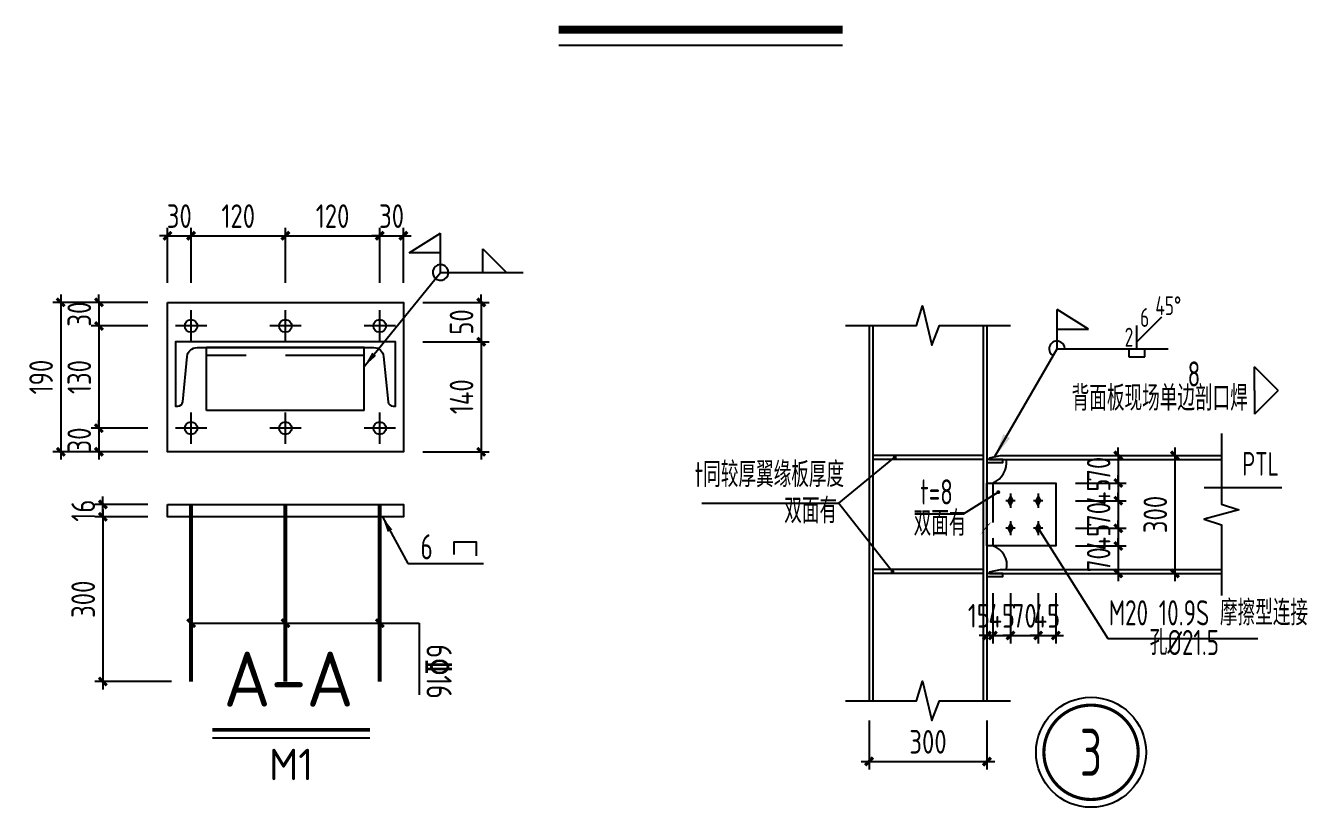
# Model space of a CAD drawing. Extents: x -89996 to 1006241, y -2176 to 440573.
# Drawn here: x 765620 to 773772, y 158376 to 163346 of the extents above; entities that cross this region are included whole.
import ezdxf
from ezdxf.enums import TextEntityAlignment as Align

# ---------------------------------------------------------------- set-up
doc = ezdxf.new("R2010")
doc.units = 0
doc.header["$LTSCALE"] = 1000
doc.header["$MEASUREMENT"] = 0
doc.linetypes.add('DASH', pattern=[0.35, 0.25, -0.1])
doc.linetypes.add('DASHED', pattern=[0.75, 0.5, -0.25])
for name, color, linetype in [('AXIS', 3, 'Continuous'), ('BOLT', 251, 'Continuous'), ('GL', 150, 'Continuous'), ('GZ', 50, 'Continuous'), ('NUM', 7, 'Continuous'), ('Prof', 2, 'Continuous'), ('PZ', 202, 'Continuous'), ('STPM_RBEAM_NUM', 7, 'Continuous'), ('TEXT', 7, 'Continuous'), ('THIN', 7, 'Continuous'), ('WELD', 7, 'Continuous'), ('WL', 10, 'Continuous'), ('YCX', 90, 'Continuous'), ('型钢', 6, 'Continuous')]:
    doc.layers.add(name, color=color, linetype=linetype)
doc.styles.get("Standard").update_dxf_attribs({"font": 'gbenor.shx', "bigfont": 'gbcbig.shx'})
doc.styles.add('TSSD_Dimension', font='Tssdeng.shx', dxfattribs={"width": 0.8, "bigfont": 'hztxt.shx'})
doc.styles.add('TSSD_Label', font='tssdeng.shx', dxfattribs={"width": 0.7, "bigfont": 'hztxt.shx'})
doc.styles.add('TSSD_Norm', font='tssdeng.shx', dxfattribs={"bigfont": 'hztxt.shx'})
doc.styles.add('TSSD_Num', font='Tssdeng.shx', dxfattribs={"width": 0.7, "bigfont": 'hztxt.shx'})
doc.dimstyles.new('TSSD_10_50', dxfattribs={"dimtxt": 150, "dimasz": 50, "dimexe": 50, "dimexo": 125, "dimgap": 50, "dimtad": 1, "dimdec": 0, "dimlfac": 0.2, "dimzin": 0, "dimdsep": 46, "dimtxsty": 'TSSD_Dimension', "dimblk": 'ARCHTICK', "dimcen": 0, "dimdle": 50, "dimclrt": 7, "dimadec": 0, "dimazin": 0, "dimtfac": 1, "dimtdec": 0, "dimtix": 1, "dimtmove": 2, "dimatfit": 3, "dimfxl": 0, "dimtolj": 1, "dimtzin": 0, "dimarcsym": 0})
doc.dimstyles.new('TSSD_20_50', dxfattribs={"dimtxt": 150, "dimasz": 50, "dimexe": 50, "dimexo": 125, "dimgap": 50, "dimtad": 1, "dimdec": 0, "dimlfac": 0.4, "dimzin": 0, "dimdsep": 46, "dimtxsty": 'TSSD_Dimension', "dimblk": 'ARCHTICK', "dimblk1": 'ARCHTICK', "dimblk2": 'ARCHTICK', "dimcen": 0, "dimdle": 50, "dimclrt": 7, "dimadec": 0, "dimazin": 0, "dimtfac": 1, "dimtdec": 0, "dimtix": 1, "dimtmove": 2, "dimatfit": 3, "dimfxl": 0, "dimtolj": 1, "dimtzin": 0, "dimarcsym": 0})
doc.dimstyles.new('TSSD_LEADER_STYLE_100.0', dxfattribs={"dimtxt": 300, "dimasz": 100, "dimexe": 100, "dimexo": 250, "dimgap": 0.09, "dimtad": 0, "dimtih": 1, "dimtoh": 1, "dimdec": 4, "dimzin": 0, "dimdsep": 46, "dimtxsty": 'Standard', "dimcen": 0.09, "dimdle": 100, "dimclrt": 7, "dimadec": 0, "dimazin": 0, "dimtfac": 1, "dimtdec": 4, "dimtofl": 0, "dimtmove": 0, "dimatfit": 3, "dimfxl": 0, "dimtolj": 1, "dimtzin": 0, "dimarcsym": 0})
doc.dimstyles.new('TSSD_LEADER_STYLE_300.0', dxfattribs={"dimtxt": 0.18, "dimasz": 300, "dimexe": 0.18, "dimexo": 0.0625, "dimgap": 0.09, "dimtad": 0, "dimtih": 1, "dimtoh": 1, "dimdec": 4, "dimzin": 0, "dimdsep": 46, "dimtxsty": 'Standard', "dimcen": 0.09, "dimadec": 0, "dimazin": 0, "dimtfac": 1, "dimtdec": 4, "dimtofl": 0, "dimtmove": 0, "dimatfit": 3, "dimfxl": 0, "dimtolj": 1, "dimtzin": 0, "dimarcsym": 0})

# ---------------------------------------------------------------- blocks, each defined once
blk = doc.blocks.new('_WELD001')
at = {"linetype": 'ByBlock'}
h = blk.add_hatch(color=0, dxfattribs=at)
h.paths.add_polyline_path([(0.8, 0.5), (0, 1), (0, 0.5)], flags=16)
edge = h.paths.add_edge_path()
edge.add_line((0.8, 0.5), (0, 1))
edge.add_line((0, 0.5), (0.8, 0.5))
edge.add_line((0, 0), (0, 1))
at = {"color": 0, "linetype": 'ByBlock'}
for p, q in [((0, 0), (0, 1)), ((0.8, 0.5), (0, 1)), ((0, 0.5), (0.8, 0.5))]:
    blk.add_line(p, q, dxfattribs=at)
blk = doc.blocks.new('_WELD004')
at = {"color": 0, "linetype": 'ByBlock'}
for p, q in [((0, 1), (1, 0)), ((0, 0), (0, 1))]:
    blk.add_line(p, q, dxfattribs=at)
blk = doc.blocks.new('_ArchTick')
at = {"color": 0, "linetype": 'ByBlock', "const_width": 0.4}
blk.add_lwpolyline([(-0.5, -0.5), (0.5, 0.5)], dxfattribs=at)
blk = doc.blocks.new('*D2553')
at = {"layer": 'AXIS', "color": 0, "lineweight": -2, "transparency": 16777216}
for p, q in [((766086.6, 160787.2), (766086.6, 160837.2)), ((766397.7, 160787.2), (766036.6, 160787.2)), ((766086.6, 160787.2), (766086.6, 160637.2)), ((766397.7, 160637.2), (766036.6, 160637.2)), ((766086.6, 160637.2), (766086.6, 160587.2))]:
    blk.add_line(p, q, dxfattribs=at)
at = {"layer": 'Defpoints', "color": 0, "transparency": 16777216}
for p in [(766522.7, 160787.2), (766086.6, 160637.2), (766522.7, 160637.2)]:
    blk.add_point(p, dxfattribs=at)
at = {"layer": 'AXIS', "color": 0, "lineweight": -2, "transparency": 16777216, "xscale": 50, "yscale": 50, "zscale": 50}
for p, rotation in [((766086.6, 160787.2), 270), ((766086.6, 160637.2), 90)]:
    blk.add_blockref('_ArchTick', p, dxfattribs=dict(at, rotation=rotation))
at = {"layer": 'AXIS', "color": 7, "transparency": 16777216, "insert": (765961.6, 160712.2), "char_height": 150, "attachment_point": 5, "rotation": 90, "style": 'TSSD_Dimension'}
blk.add_mtext('\\A1;30', dxfattribs=at)
blk = doc.blocks.new('*D2554')
at = {"layer": 'AXIS', "color": 0, "lineweight": -2, "transparency": 16777216}
for p, q in [((766397.7, 161587.2), (765793.9, 161587.2)), ((765843.9, 161637.2), (765843.9, 160587.2)), ((766397.7, 160637.2), (765793.9, 160637.2))]:
    blk.add_line(p, q, dxfattribs=at)
at = {"layer": 'Defpoints', "color": 0, "transparency": 16777216}
for p in [(766522.7, 161587.2), (765843.9, 160637.2), (766522.7, 160637.2)]:
    blk.add_point(p, dxfattribs=at)
at = {"layer": 'AXIS', "color": 0, "lineweight": -2, "transparency": 16777216, "xscale": 50, "yscale": 50, "zscale": 50}
for p, rotation in [((765843.9, 161587.2), 90), ((765843.9, 160637.2), 270)]:
    blk.add_blockref('_ArchTick', p, dxfattribs=dict(at, rotation=rotation))
at = {"layer": 'AXIS', "color": 7, "transparency": 16777216, "insert": (765718.9, 161112.2), "char_height": 150, "attachment_point": 5, "rotation": 90, "style": 'TSSD_Dimension'}
blk.add_mtext('\\A1;190', dxfattribs=at)
blk = doc.blocks.new('*D2555')
at = {"layer": 'AXIS', "color": 0, "lineweight": -2, "transparency": 16777216}
for p, q in [((766397.7, 161587.2), (766036.6, 161587.2)), ((766086.6, 161587.2), (766086.6, 161637.2)), ((766086.6, 161587.2), (766086.6, 161437.2)), ((766397.7, 161437.2), (766036.6, 161437.2)), ((766086.6, 161437.2), (766086.6, 161387.2))]:
    blk.add_line(p, q, dxfattribs=at)
at = {"layer": 'Defpoints', "color": 0, "transparency": 16777216}
for p in [(766522.7, 161587.2), (766086.6, 161437.2), (766522.7, 161437.2)]:
    blk.add_point(p, dxfattribs=at)
at = {"layer": 'AXIS', "color": 0, "lineweight": -2, "transparency": 16777216, "xscale": 50, "yscale": 50, "zscale": 50}
for p, rotation in [((766086.6, 161587.2), 270), ((766086.6, 161437.2), 90)]:
    blk.add_blockref('_ArchTick', p, dxfattribs=dict(at, rotation=rotation))
at = {"layer": 'AXIS', "color": 7, "transparency": 16777216, "insert": (765961.6, 161512.2), "char_height": 150, "attachment_point": 5, "rotation": 90, "style": 'TSSD_Dimension'}
blk.add_mtext('\\A1;30', dxfattribs=at)
blk = doc.blocks.new('*D2556')
at = {"layer": 'AXIS', "color": 0, "lineweight": -2, "transparency": 16777216}
for p, q in [((766397.7, 161437.2), (766036.6, 161437.2)), ((766086.6, 161487.2), (766086.6, 160737.2)), ((766397.7, 160787.2), (766036.6, 160787.2))]:
    blk.add_line(p, q, dxfattribs=at)
at = {"layer": 'Defpoints', "color": 0, "transparency": 16777216}
for p in [(766522.7, 161437.2), (766086.6, 160787.2), (766522.7, 160787.2)]:
    blk.add_point(p, dxfattribs=at)
at = {"layer": 'AXIS', "color": 0, "lineweight": -2, "transparency": 16777216, "xscale": 50, "yscale": 50, "zscale": 50}
for p, rotation in [((766086.6, 161437.2), 90), ((766086.6, 160787.2), 270)]:
    blk.add_blockref('_ArchTick', p, dxfattribs=dict(at, rotation=rotation))
at = {"layer": 'AXIS', "color": 7, "transparency": 16777216, "insert": (765961.6, 161112.2), "char_height": 150, "attachment_point": 5, "rotation": 90, "style": 'TSSD_Dimension'}
blk.add_mtext('\\A1;130', dxfattribs=at)
blk = doc.blocks.new('*D2557')
at = {"layer": 'AXIS', "color": 0, "lineweight": -2, "transparency": 16777216}
for p, q in [((768147.7, 161587.2), (768567.9, 161587.2)), ((768517.9, 161587.2), (768517.9, 161637.2)), ((768517.9, 161587.2), (768517.9, 161337.2)), ((768147.7, 161337.2), (768567.9, 161337.2)), ((768517.9, 161337.2), (768517.9, 161287.2))]:
    blk.add_line(p, q, dxfattribs=at)
at = {"layer": 'Defpoints', "color": 0, "transparency": 16777216}
for p in [(768022.7, 161587.2), (768022.7, 161337.2), (768517.9, 161337.2)]:
    blk.add_point(p, dxfattribs=at)
at = {"layer": 'AXIS', "color": 0, "lineweight": -2, "transparency": 16777216, "xscale": 50, "yscale": 50, "zscale": 50}
for p, rotation in [((768517.9, 161587.2), 270), ((768517.9, 161337.2), 90)]:
    blk.add_blockref('_ArchTick', p, dxfattribs=dict(at, rotation=rotation))
at = {"layer": 'AXIS', "color": 7, "transparency": 16777216, "insert": (768392.9, 161462.2), "char_height": 150, "attachment_point": 5, "rotation": 90, "style": 'TSSD_Dimension'}
blk.add_mtext('\\A1;50', dxfattribs=at)
blk = doc.blocks.new('*D2558')
at = {"layer": 'AXIS', "color": 0, "lineweight": -2, "transparency": 16777216}
for p, q in [((768147.7, 161337.2), (768567.9, 161337.2)), ((768517.9, 161387.2), (768517.9, 160587.2)), ((768147.7, 160637.2), (768567.9, 160637.2))]:
    blk.add_line(p, q, dxfattribs=at)
at = {"layer": 'Defpoints', "color": 0, "transparency": 16777216}
for p in [(768022.7, 161337.2), (768022.7, 160637.2), (768517.9, 160637.2)]:
    blk.add_point(p, dxfattribs=at)
at = {"layer": 'AXIS', "color": 0, "lineweight": -2, "transparency": 16777216, "xscale": 50, "yscale": 50, "zscale": 50}
for p, rotation in [((768517.9, 161337.2), 90), ((768517.9, 160637.2), 270)]:
    blk.add_blockref('_ArchTick', p, dxfattribs=dict(at, rotation=rotation))
at = {"layer": 'AXIS', "color": 7, "transparency": 16777216, "insert": (768392.9, 160987.2), "char_height": 150, "attachment_point": 5, "rotation": 90, "style": 'TSSD_Dimension'}
blk.add_mtext('\\A1;140', dxfattribs=at)
blk = doc.blocks.new('*D2559')
at = {"layer": 'AXIS', "color": 0, "lineweight": -2, "transparency": 16777216}
for p, q in [((766522.7, 161712.2), (766522.7, 162060.4)), ((766672.7, 161712.2), (766672.7, 162060.4)), ((766522.7, 162010.4), (766472.7, 162010.4)), ((766522.7, 162010.4), (766672.7, 162010.4)), ((766672.7, 162010.4), (766722.7, 162010.4))]:
    blk.add_line(p, q, dxfattribs=at)
at = {"layer": 'Defpoints', "color": 0, "transparency": 16777216}
for p in [(766672.7, 162010.4), (766522.7, 161587.2), (766672.7, 161587.2)]:
    blk.add_point(p, dxfattribs=at)
at = {"layer": 'AXIS', "color": 0, "lineweight": -2, "transparency": 16777216, "xscale": 50, "yscale": 50, "zscale": 50}
blk.add_blockref('_ArchTick', (766522.7, 162010.4), dxfattribs=at)
at = {"layer": 'AXIS', "color": 0, "lineweight": -2, "transparency": 16777216, "xscale": 50, "yscale": 50, "zscale": 50, "rotation": 180}
blk.add_blockref('_ArchTick', (766672.7, 162010.4), dxfattribs=at)
at = {"layer": 'AXIS', "color": 7, "transparency": 16777216, "insert": (766597.7, 162135.4), "char_height": 150, "attachment_point": 5, "style": 'TSSD_Dimension'}
blk.add_mtext('\\A1;30', dxfattribs=at)
blk = doc.blocks.new('*D2560')
at = {"layer": 'AXIS', "color": 0, "lineweight": -2, "transparency": 16777216}
for p, q in [((767872.7, 161712.2), (767872.7, 162060.4)), ((768022.7, 161712.2), (768022.7, 162060.4)), ((767872.7, 162010.4), (767822.7, 162010.4)), ((767872.7, 162010.4), (768022.7, 162010.4)), ((768022.7, 162010.4), (768072.7, 162010.4))]:
    blk.add_line(p, q, dxfattribs=at)
at = {"layer": 'Defpoints', "color": 0, "transparency": 16777216}
for p in [(768022.7, 162010.4), (767872.7, 161587.2), (768022.7, 161587.2)]:
    blk.add_point(p, dxfattribs=at)
at = {"layer": 'AXIS', "color": 0, "lineweight": -2, "transparency": 16777216, "xscale": 50, "yscale": 50, "zscale": 50}
blk.add_blockref('_ArchTick', (767872.7, 162010.4), dxfattribs=at)
at = {"layer": 'AXIS', "color": 0, "lineweight": -2, "transparency": 16777216, "xscale": 50, "yscale": 50, "zscale": 50, "rotation": 180}
blk.add_blockref('_ArchTick', (768022.7, 162010.4), dxfattribs=at)
at = {"layer": 'AXIS', "color": 7, "transparency": 16777216, "insert": (767947.7, 162135.4), "char_height": 150, "attachment_point": 5, "style": 'TSSD_Dimension'}
blk.add_mtext('\\A1;30', dxfattribs=at)
blk = doc.blocks.new('*D2561')
at = {"layer": 'AXIS', "color": 0, "lineweight": -2, "transparency": 16777216}
for p, q in [((766672.7, 161712.2), (766672.7, 162060.4)), ((767272.7, 161712.2), (767272.7, 162060.4)), ((766622.7, 162010.4), (767322.7, 162010.4))]:
    blk.add_line(p, q, dxfattribs=at)
at = {"layer": 'Defpoints', "color": 0, "transparency": 16777216}
for p in [(767272.7, 162010.4), (766672.7, 161587.2), (767272.7, 161587.2)]:
    blk.add_point(p, dxfattribs=at)
at = {"layer": 'AXIS', "color": 0, "lineweight": -2, "transparency": 16777216, "xscale": 50, "yscale": 50, "zscale": 50, "rotation": 180}
blk.add_blockref('_ArchTick', (766672.7, 162010.4), dxfattribs=at)
at = {"layer": 'AXIS', "color": 0, "lineweight": -2, "transparency": 16777216, "xscale": 50, "yscale": 50, "zscale": 50}
blk.add_blockref('_ArchTick', (767272.7, 162010.4), dxfattribs=at)
at = {"layer": 'AXIS', "color": 7, "transparency": 16777216, "insert": (766972.7, 162135.4), "char_height": 150, "attachment_point": 5, "style": 'TSSD_Dimension'}
blk.add_mtext('\\A1;120', dxfattribs=at)
blk = doc.blocks.new('*D2562')
at = {"layer": 'AXIS', "color": 0, "lineweight": -2, "transparency": 16777216}
for p, q in [((767272.7, 161712.2), (767272.7, 162060.4)), ((767872.7, 161712.2), (767872.7, 162060.4)), ((767222.7, 162010.4), (767922.7, 162010.4))]:
    blk.add_line(p, q, dxfattribs=at)
at = {"layer": 'Defpoints', "color": 0, "transparency": 16777216}
for p in [(767872.7, 162010.4), (767272.7, 161587.2), (767872.7, 161587.2)]:
    blk.add_point(p, dxfattribs=at)
at = {"layer": 'AXIS', "color": 0, "lineweight": -2, "transparency": 16777216, "xscale": 50, "yscale": 50, "zscale": 50, "rotation": 180}
blk.add_blockref('_ArchTick', (767272.7, 162010.4), dxfattribs=at)
at = {"layer": 'AXIS', "color": 0, "lineweight": -2, "transparency": 16777216, "xscale": 50, "yscale": 50, "zscale": 50}
blk.add_blockref('_ArchTick', (767872.7, 162010.4), dxfattribs=at)
at = {"layer": 'AXIS', "color": 7, "transparency": 16777216, "insert": (767572.7, 162135.4), "char_height": 150, "attachment_point": 5, "style": 'TSSD_Dimension'}
blk.add_mtext('\\A1;120', dxfattribs=at)
blk = doc.blocks.new('*D2563')
at = {"layer": 'AXIS', "color": 0, "lineweight": -2, "transparency": 16777216}
for p, q in [((766111.6, 160272.9), (766111.6, 159126.1)), ((766397.7, 160222.9), (766061.6, 160222.9)), ((766547.7, 159176.1), (766061.6, 159176.1))]:
    blk.add_line(p, q, dxfattribs=at)
at = {"layer": 'Defpoints', "color": 0, "transparency": 16777216}
for p in [(766522.7, 160222.9), (766111.6, 159176.1), (766672.7, 159176.1)]:
    blk.add_point(p, dxfattribs=at)
at = {"layer": 'AXIS', "color": 0, "lineweight": -2, "transparency": 16777216, "xscale": 50, "yscale": 50, "zscale": 50}
for p, rotation in [((766111.6, 160222.9), 90), ((766111.6, 159176.1), 270)]:
    blk.add_blockref('_ArchTick', p, dxfattribs=dict(at, rotation=rotation))
at = {"layer": 'AXIS', "color": 7, "transparency": 16777216, "insert": (765986.6, 159699.5), "char_height": 150, "attachment_point": 5, "rotation": 90, "style": 'TSSD_Dimension'}
blk.add_mtext('\\A1;300', dxfattribs=at)
blk = doc.blocks.new('*D2564')
at = {"layer": 'AXIS', "color": 0, "lineweight": -2, "transparency": 16777216}
for p, q in [((766111.6, 160302.9), (766111.6, 160352.9)), ((766397.7, 160302.9), (766061.6, 160302.9)), ((766111.6, 160222.9), (766111.6, 160302.9)), ((766397.7, 160222.9), (766061.6, 160222.9)), ((766111.6, 160222.9), (766111.6, 160172.9))]:
    blk.add_line(p, q, dxfattribs=at)
at = {"layer": 'Defpoints', "color": 0, "transparency": 16777216}
for p in [(766111.6, 160302.9), (766522.7, 160302.9), (766522.7, 160222.9)]:
    blk.add_point(p, dxfattribs=at)
at = {"layer": 'AXIS', "color": 0, "lineweight": -2, "transparency": 16777216, "xscale": 50, "yscale": 50, "zscale": 50}
for p, rotation in [((766111.6, 160302.9), 270), ((766111.6, 160222.9), 90)]:
    blk.add_blockref('_ArchTick', p, dxfattribs=dict(at, rotation=rotation))
at = {"layer": 'AXIS', "color": 7, "transparency": 16777216, "insert": (765986.6, 160262.9), "char_height": 150, "attachment_point": 5, "rotation": 90, "style": 'TSSD_Dimension'}
blk.add_mtext('\\A1;16', dxfattribs=at)
blk = doc.blocks.new('_WELD002')
at = {"color": 0, "linetype": 'ByBlock'}
for p, q in [((0.5, 1), (0, 1)), ((0.5, 0), (0.5, 1)), ((0, 0), (0.5, 0))]:
    blk.add_line(p, q, dxfattribs=at)
blk = doc.blocks.new('_WELD008')
at = {"color": 0, "linetype": 'ByBlock'}
for p, q in [((0, 0.3), (1.061, 1.361)), ((0, 0), (0, 1))]:
    blk.add_line(p, q, dxfattribs=at)
for tag, p in [('C', (1.286, 1.416)), ('B', (0.288, 0.856)), ('A', (-0.303, -0.009))]:
    blk.add_attdef(tag, text='', height=0.8, dxfattribs=at).set_placement(p, align=Align.CENTER)
blk = doc.blocks.new('*D2576')
at = {"layer": 'AXIS', "color": 0, "lineweight": -2, "transparency": 16777216}
for p, q in [((772272, 160613.5), (772980.1, 160613.5)), ((772930.1, 160663.5), (772930.1, 159813.5)), ((772272, 159863.5), (772980.1, 159863.5))]:
    blk.add_line(p, q, dxfattribs=at)
at = {"layer": 'Defpoints', "color": 0, "transparency": 16777216}
for p in [(772147, 160613.5), (772147, 159863.5), (772930.1, 159863.5)]:
    blk.add_point(p, dxfattribs=at)
at = {"layer": 'AXIS', "color": 0, "lineweight": -2, "transparency": 16777216, "xscale": 50, "yscale": 50, "zscale": 50}
for p, rotation in [((772930.1, 160613.5), 90), ((772930.1, 159863.5), 270)]:
    blk.add_blockref('_ArchTick', p, dxfattribs=dict(at, rotation=rotation))
at = {"layer": 'AXIS', "color": 7, "transparency": 16777216, "insert": (772805.1, 160238.5), "char_height": 150, "attachment_point": 5, "rotation": 90, "style": 'TSSD_Dimension'}
blk.add_mtext('\\A1;300', dxfattribs=at)
blk = doc.blocks.new('*D2577')
at = {"layer": 'AXIS', "color": 0, "lineweight": -2, "transparency": 16777216}
for p, q in [((772272, 160613.5), (772620, 160613.5)), ((772570, 160613.5), (772570, 160663.5)), ((772570, 160613.5), (772570, 160438.5)), ((772297, 160438.5), (772620, 160438.5)), ((772570, 160438.5), (772570, 160388.5))]:
    blk.add_line(p, q, dxfattribs=at)
at = {"layer": 'Defpoints', "color": 0, "transparency": 16777216}
for p in [(772147, 160613.5), (772172, 160438.5), (772570, 160438.5)]:
    blk.add_point(p, dxfattribs=at)
at = {"layer": 'AXIS', "color": 0, "lineweight": -2, "transparency": 16777216, "xscale": 50, "yscale": 50, "zscale": 50}
for p, rotation in [((772570, 160613.5), 270), ((772570, 160438.5), 90)]:
    blk.add_blockref('_ArchTick', p, dxfattribs=dict(at, rotation=rotation))
at = {"layer": 'AXIS', "color": 7, "transparency": 16777216, "insert": (772445, 160526), "char_height": 150, "attachment_point": 5, "rotation": 90, "style": 'TSSD_Dimension'}
blk.add_mtext('\\A1;70', dxfattribs=at)
blk = doc.blocks.new('*D2578')
at = {"layer": 'AXIS', "color": 0, "lineweight": -2, "transparency": 16777216}
for p, q in [((772297, 160038.5), (772620, 160038.5)), ((772570, 160038.5), (772570, 160088.5)), ((772570, 160038.5), (772570, 159863.5)), ((772272, 159863.5), (772620, 159863.5)), ((772570, 159863.5), (772570, 159813.5))]:
    blk.add_line(p, q, dxfattribs=at)
at = {"layer": 'Defpoints', "color": 0, "transparency": 16777216}
for p in [(772172, 160038.5), (772147, 159863.5), (772570, 159863.5)]:
    blk.add_point(p, dxfattribs=at)
at = {"layer": 'AXIS', "color": 0, "lineweight": -2, "transparency": 16777216, "xscale": 50, "yscale": 50, "zscale": 50}
for p, rotation in [((772570, 160038.5), 270), ((772570, 159863.5), 90)]:
    blk.add_blockref('_ArchTick', p, dxfattribs=dict(at, rotation=rotation))
at = {"layer": 'AXIS', "color": 7, "transparency": 16777216, "insert": (772445, 159951), "char_height": 150, "attachment_point": 5, "rotation": 90, "style": 'TSSD_Dimension'}
blk.add_mtext('\\A1;70', dxfattribs=at)
blk = doc.blocks.new('*D2579')
at = {"layer": 'AXIS', "color": 0, "lineweight": -2, "transparency": 16777216}
for p, q in [((772297, 160438.5), (772620, 160438.5)), ((772570, 160438.5), (772570, 160488.5)), ((772570, 160438.5), (772570, 160326)), ((772297, 160326), (772620, 160326)), ((772570, 160326), (772570, 160276))]:
    blk.add_line(p, q, dxfattribs=at)
at = {"layer": 'Defpoints', "color": 0, "transparency": 16777216}
for p in [(772172, 160438.5), (772172, 160326), (772570, 160326)]:
    blk.add_point(p, dxfattribs=at)
at = {"layer": 'AXIS', "color": 0, "lineweight": -2, "transparency": 16777216, "xscale": 50, "yscale": 50, "zscale": 50}
for p, rotation in [((772570, 160438.5), 270), ((772570, 160326), 90)]:
    blk.add_blockref('_ArchTick', p, dxfattribs=dict(at, rotation=rotation))
at = {"layer": 'AXIS', "color": 7, "transparency": 16777216, "insert": (772445, 160382.2), "char_height": 150, "attachment_point": 5, "rotation": 90, "style": 'TSSD_Dimension'}
blk.add_mtext('\\A1;45', dxfattribs=at)
blk = doc.blocks.new('*D2580')
at = {"layer": 'AXIS', "color": 0, "lineweight": -2, "transparency": 16777216}
for p, q in [((772570, 160151), (772570, 160201)), ((772297, 160151), (772620, 160151)), ((772570, 160151), (772570, 160038.5)), ((772297, 160038.5), (772620, 160038.5)), ((772570, 160038.5), (772570, 159988.5))]:
    blk.add_line(p, q, dxfattribs=at)
at = {"layer": 'Defpoints', "color": 0, "transparency": 16777216}
for p in [(772172, 160151), (772172, 160038.5), (772570, 160038.5)]:
    blk.add_point(p, dxfattribs=at)
at = {"layer": 'AXIS', "color": 0, "lineweight": -2, "transparency": 16777216, "xscale": 50, "yscale": 50, "zscale": 50}
for p, rotation in [((772570, 160151), 270), ((772570, 160038.5), 90)]:
    blk.add_blockref('_ArchTick', p, dxfattribs=dict(at, rotation=rotation))
at = {"layer": 'AXIS', "color": 7, "transparency": 16777216, "insert": (772445, 160094.7), "char_height": 150, "attachment_point": 5, "rotation": 90, "style": 'TSSD_Dimension'}
blk.add_mtext('\\A1;45', dxfattribs=at)
blk = doc.blocks.new('*D2581')
at = {"layer": 'AXIS', "color": 0, "lineweight": -2, "transparency": 16777216}
for p, q in [((772570, 160326), (772570, 160376)), ((772297, 160326), (772620, 160326)), ((772570, 160326), (772570, 160151)), ((772297, 160151), (772620, 160151)), ((772570, 160151), (772570, 160101))]:
    blk.add_line(p, q, dxfattribs=at)
at = {"layer": 'Defpoints', "color": 0, "transparency": 16777216}
for p in [(772172, 160326), (772172, 160151), (772570, 160151)]:
    blk.add_point(p, dxfattribs=at)
at = {"layer": 'AXIS', "color": 0, "lineweight": -2, "transparency": 16777216, "xscale": 50, "yscale": 50, "zscale": 50}
for p, rotation in [((772570, 160326), 270), ((772570, 160151), 90)]:
    blk.add_blockref('_ArchTick', p, dxfattribs=dict(at, rotation=rotation))
at = {"layer": 'AXIS', "color": 7, "transparency": 16777216, "insert": (772445, 160238.5), "char_height": 150, "attachment_point": 5, "rotation": 90, "style": 'TSSD_Dimension'}
blk.add_mtext('\\A1;70', dxfattribs=at)
blk = doc.blocks.new('*D2582')
at = {"layer": 'AXIS', "color": 0, "lineweight": -2, "transparency": 16777216}
for p, q in [((771734.5, 159738.5), (771734.5, 159419.1)), ((771772, 159738.5), (771772, 159419.1)), ((771734.5, 159469.1), (771684.5, 159469.1)), ((771734.5, 159469.1), (771772, 159469.1)), ((771772, 159469.1), (771822, 159469.1))]:
    blk.add_line(p, q, dxfattribs=at)
at = {"layer": 'Defpoints', "color": 0, "transparency": 16777216}
for p in [(771734.5, 159863.5), (771772, 159863.5), (771772, 159469.1)]:
    blk.add_point(p, dxfattribs=at)
at = {"layer": 'AXIS', "color": 0, "lineweight": -2, "transparency": 16777216, "xscale": 50, "yscale": 50, "zscale": 50}
blk.add_blockref('_ArchTick', (771734.5, 159469.1), dxfattribs=at)
at = {"layer": 'AXIS', "color": 0, "lineweight": -2, "transparency": 16777216, "xscale": 50, "yscale": 50, "zscale": 50, "rotation": 180}
blk.add_blockref('_ArchTick', (771772, 159469.1), dxfattribs=at)
at = {"layer": 'AXIS', "color": 7, "transparency": 16777216, "insert": (771683, 159594.1), "char_height": 150, "attachment_point": 5, "style": 'TSSD_Dimension'}
blk.add_mtext('\\A1;15', dxfattribs=at)
blk = doc.blocks.new('*D2583')
at = {"layer": 'AXIS', "color": 0, "lineweight": -2, "transparency": 16777216}
for p, q in [((771772, 159738.5), (771772, 159419.1)), ((771884.5, 159738.5), (771884.5, 159419.1)), ((771772, 159469.1), (771722, 159469.1)), ((771772, 159469.1), (771884.5, 159469.1)), ((771884.5, 159469.1), (771934.5, 159469.1))]:
    blk.add_line(p, q, dxfattribs=at)
at = {"layer": 'Defpoints', "color": 0, "transparency": 16777216}
for p in [(771772, 159863.5), (771884.5, 159863.5), (771884.5, 159469.1)]:
    blk.add_point(p, dxfattribs=at)
at = {"layer": 'AXIS', "color": 0, "lineweight": -2, "transparency": 16777216, "xscale": 50, "yscale": 50, "zscale": 50}
blk.add_blockref('_ArchTick', (771772, 159469.1), dxfattribs=at)
at = {"layer": 'AXIS', "color": 0, "lineweight": -2, "transparency": 16777216, "xscale": 50, "yscale": 50, "zscale": 50, "rotation": 180}
blk.add_blockref('_ArchTick', (771884.5, 159469.1), dxfattribs=at)
at = {"layer": 'AXIS', "color": 7, "transparency": 16777216, "insert": (771828.2, 159594.1), "char_height": 150, "attachment_point": 5, "style": 'TSSD_Dimension'}
blk.add_mtext('\\A1;45', dxfattribs=at)
blk = doc.blocks.new('*D2584')
at = {"layer": 'AXIS', "color": 0, "lineweight": -2, "transparency": 16777216}
for p, q in [((772059.5, 159738.5), (772059.5, 159419.1)), ((772172, 159738.5), (772172, 159419.1)), ((772059.5, 159469.1), (772009.5, 159469.1)), ((772059.5, 159469.1), (772172, 159469.1)), ((772172, 159469.1), (772222, 159469.1))]:
    blk.add_line(p, q, dxfattribs=at)
at = {"layer": 'Defpoints', "color": 0, "transparency": 16777216}
for p in [(772059.5, 159863.5), (772172, 159863.5), (772172, 159469.1)]:
    blk.add_point(p, dxfattribs=at)
at = {"layer": 'AXIS', "color": 0, "lineweight": -2, "transparency": 16777216, "xscale": 50, "yscale": 50, "zscale": 50}
blk.add_blockref('_ArchTick', (772059.5, 159469.1), dxfattribs=at)
at = {"layer": 'AXIS', "color": 0, "lineweight": -2, "transparency": 16777216, "xscale": 50, "yscale": 50, "zscale": 50, "rotation": 180}
blk.add_blockref('_ArchTick', (772172, 159469.1), dxfattribs=at)
at = {"layer": 'AXIS', "color": 7, "transparency": 16777216, "insert": (772115.7, 159594.1), "char_height": 150, "attachment_point": 5, "style": 'TSSD_Dimension'}
blk.add_mtext('\\A1;45', dxfattribs=at)
blk = doc.blocks.new('*D2585')
at = {"layer": 'AXIS', "color": 0, "lineweight": -2, "transparency": 16777216}
for p, q in [((771884.5, 159738.5), (771884.5, 159419.1)), ((772059.5, 159738.5), (772059.5, 159419.1)), ((771884.5, 159469.1), (771834.5, 159469.1)), ((771884.5, 159469.1), (772059.5, 159469.1)), ((772059.5, 159469.1), (772109.5, 159469.1))]:
    blk.add_line(p, q, dxfattribs=at)
at = {"layer": 'Defpoints', "color": 0, "transparency": 16777216}
for p in [(771884.5, 159863.5), (772059.5, 159863.5), (772059.5, 159469.1)]:
    blk.add_point(p, dxfattribs=at)
at = {"layer": 'AXIS', "color": 0, "lineweight": -2, "transparency": 16777216, "xscale": 50, "yscale": 50, "zscale": 50}
blk.add_blockref('_ArchTick', (771884.5, 159469.1), dxfattribs=at)
at = {"layer": 'AXIS', "color": 0, "lineweight": -2, "transparency": 16777216, "xscale": 50, "yscale": 50, "zscale": 50, "rotation": 180}
blk.add_blockref('_ArchTick', (772059.5, 159469.1), dxfattribs=at)
at = {"layer": 'AXIS', "color": 7, "transparency": 16777216, "insert": (771972, 159594.1), "char_height": 150, "attachment_point": 5, "style": 'TSSD_Dimension'}
blk.add_mtext('\\A1;70', dxfattribs=at)
blk = doc.blocks.new('*D2586')
at = {"layer": 'AXIS', "color": 0, "lineweight": -2, "transparency": 16777216}
for p, q in [((770984.5, 158928.4), (770984.5, 158618)), ((771734.5, 158928.4), (771734.5, 158618)), ((770934.5, 158668), (771784.5, 158668))]:
    blk.add_line(p, q, dxfattribs=at)
at = {"layer": 'Defpoints', "color": 0, "transparency": 16777216}
for p in [(770984.5, 159053.4), (771734.5, 159053.4), (771734.5, 158668)]:
    blk.add_point(p, dxfattribs=at)
at = {"layer": 'AXIS', "color": 0, "lineweight": -2, "transparency": 16777216, "xscale": 50, "yscale": 50, "zscale": 50, "rotation": 180}
blk.add_blockref('_ArchTick', (770984.5, 158668), dxfattribs=at)
at = {"layer": 'AXIS', "color": 0, "lineweight": -2, "transparency": 16777216, "xscale": 50, "yscale": 50, "zscale": 50}
blk.add_blockref('_ArchTick', (771734.5, 158668), dxfattribs=at)
at = {"layer": 'AXIS', "color": 7, "transparency": 16777216, "insert": (771359.5, 158793), "char_height": 150, "attachment_point": 5, "style": 'TSSD_Dimension'}
blk.add_mtext('\\A1;300', dxfattribs=at)
blk = doc.blocks.new('ts_idx2')
at = {"color": 0, "linetype": 'ByBlock', "lineweight": -2, "const_width": 0.0333}
blk.add_lwpolyline([(-0.5, 0, 1), (0.5, 0, 1)], format="xyb", close=True, dxfattribs=at)
at = {"color": 0, "linetype": 'ByBlock', "lineweight": -2}
blk.add_circle((0, 0), 0.583, dxfattribs=at)
at = {"color": 0, "linetype": 'ByBlock', "lineweight": -2, "style": 'TSSD_Num', "width": 0.7}
blk.add_attdef('A', text='', height=0.5, dxfattribs=at).set_placement((0, 0), align=Align.MIDDLE_CENTER)

msp = doc.modelspace()

# ---------------------------------------------------------------- hatches: boundary and pattern name
at = {"layer": 'BOLT'}
for points in [[(771884.49, 160355.99), (771899.49, 160325.99), (771884.49, 160295.99), (771869.49, 160325.99)], [(772059.49, 160355.99), (772074.49, 160325.99), (772059.49, 160295.99), (772044.49, 160325.99)], [(771884.49, 160180.99), (771899.49, 160150.99), (771884.49, 160120.99), (771869.49, 160150.99)], [(772059.49, 160180.99), (772074.49, 160150.99), (772059.49, 160120.99), (772044.49, 160150.99)]]:
    msp.add_hatch(color=256, dxfattribs=at).paths.add_polyline_path(points)

# ---------------------------------------------------------------- linework, layer by layer
at = {"color": 3}
for p, q in [((766672.69, 159547.52), (768123.82, 159547.52)), ((768123.82, 159547.52), (768123.82, 159091.1))]:
    msp.add_line(p, q, dxfattribs=at)
msp.add_lwpolyline([(768344.96, 159983.42), (768344.96, 160064.38), (768486.36, 160064.38), (768486.36, 159976.19)])
at = {"layer": 'BOLT'}
for p, q in [((766672.69, 161337.25), (766672.69, 161537.25)), ((767272.69, 161337.25), (767272.69, 161537.25)), ((767872.69, 161337.25), (767872.69, 161537.25)), ((766772.69, 161437.25), (766572.69, 161437.25)), ((767372.69, 161437.25), (767172.69, 161437.25)), ((767972.69, 161437.25), (767772.69, 161437.25)), ((766672.69, 160687.25), (766672.69, 160887.25)), ((767272.69, 160687.25), (767272.69, 160887.25)), ((767872.69, 160687.25), (767872.69, 160887.25)), ((766772.69, 160787.25), (766572.69, 160787.25)), ((767372.69, 160787.25), (767172.69, 160787.25)), ((767972.69, 160787.25), (767772.69, 160787.25)), ((771884.49, 160355.99), (771869.49, 160325.99)), ((771884.49, 160370.99), (771884.49, 160280.99)), ((771884.49, 160355.99), (771899.49, 160325.99)), ((772059.49, 160355.99), (772044.49, 160325.99)), ((772059.49, 160370.99), (772059.49, 160280.99)), ((772059.49, 160355.99), (772074.49, 160325.99)), ((771914.49, 160325.99), (771854.49, 160325.99)), ((771884.49, 160295.99), (771869.49, 160325.99)), ((771884.49, 160295.99), (771899.49, 160325.99)), ((772089.49, 160325.99), (772029.49, 160325.99)), ((772059.49, 160295.99), (772044.49, 160325.99)), ((772059.49, 160295.99), (772074.49, 160325.99)), ((771884.49, 160195.99), (771884.49, 160105.99)), ((772059.49, 160195.99), (772059.49, 160105.99)), ((771914.49, 160150.99), (771854.49, 160150.99)), ((771884.49, 160180.99), (771869.49, 160150.99)), ((771884.49, 160120.99), (771869.49, 160150.99)), ((771884.49, 160180.99), (771899.49, 160150.99)), ((771884.49, 160120.99), (771899.49, 160150.99)), ((772089.49, 160150.99), (772029.49, 160150.99)), ((772059.49, 160180.99), (772044.49, 160150.99)), ((772059.49, 160120.99), (772044.49, 160150.99)), ((772059.49, 160180.99), (772074.49, 160150.99)), ((772059.49, 160120.99), (772074.49, 160150.99))]:
    msp.add_line(p, q, dxfattribs=at)
for centre in [(766672.69, 161437.25), (767272.69, 161437.25), (767872.69, 161437.25), (766672.69, 160787.25), (767272.69, 160787.25), (767872.69, 160787.25)]:
    msp.add_circle(centre, 40, dxfattribs=at)
at = {"layer": 'GL'}
for p, q in [((771751.15, 160599.65), (771819.86, 160613.49)), ((771751.15, 160599.65), (771751.15, 160588.49)), ((771819.86, 160613.49), (773225.84, 160613.49)), ((771751.15, 160588.49), (773225.84, 160588.49)), ((771751.15, 159874.65), (771819.86, 159888.49)), ((771751.15, 159874.65), (771751.15, 159863.49)), ((771751.15, 159863.49), (773225.84, 159863.49)), ((771819.86, 159888.49), (773225.84, 159888.49))]:
    msp.add_line(p, q, dxfattribs=at)
at = {"layer": 'GL', "linetype": 'DASH'}
msp.add_line((771771.99, 160438.49), (771771.99, 160038.49), dxfattribs=at)
at = {"layer": 'GL'}
msp.add_lwpolyline([(767272.69, 161337.25), (766572.69, 161337.25), (766572.69, 160927.25), (766588.28, 160927.25, 0.3853136), (766619.38, 160955.39), (766648.18, 161243.47, -0.3853136), (766710.37, 161299.75), (767835, 161299.75, -0.3853136), (767897.19, 161243.47), (767926, 160955.39, 0.3853136), (767957.09, 160927.25), (767972.69, 160927.25), (767972.69, 161337.25)], format="xyb", close=True, dxfattribs=at)
msp.add_lwpolyline([(773225.84, 160753.49), (773225.84, 160303.49), (773335.84, 160268.49), (773115.84, 160208.49), (773225.84, 160173.49), (773225.84, 159723.49)], dxfattribs=at)
for points in [[(771734.49, 160588.49), (771734.49, 160568.49), (771834.49, 160568.49), (771834.49, 160588.49)], [(771734.49, 159863.49), (771734.49, 159843.49), (771834.49, 159843.49), (771834.49, 159863.49)]]:
    msp.add_lwpolyline(points, close=True, dxfattribs=at)
for centre, radius, start, end in [((771713.13, 160572.43), 146.29, 293.722129, 6.305252), ((771732.8, 159915.91), 128.69, 347.698271, 72.274347)]:
    msp.add_arc(centre, radius, start, end, dxfattribs=at)
at = {"layer": 'GZ'}
for p, q in [((770984.49, 161440.66), (770984.49, 159053.44)), ((771009.49, 161440.66), (771009.49, 159053.44)), ((771709.49, 161440.66), (771709.49, 159053.44)), ((771734.49, 161440.66), (771734.49, 159053.44)), ((771709.49, 160613.49), (771009.49, 160613.49)), ((771709.49, 160588.49), (771009.49, 160588.49)), ((771709.49, 159888.49), (771009.49, 159888.49)), ((771709.49, 159863.49), (771009.49, 159863.49))]:
    msp.add_line(p, q, dxfattribs=at)
for points in [[(770834.49, 161440.66), (770984.49, 161440.66), (771285.49, 161440.66), (771325.49, 161565.66), (771384.64, 161315.98), (771433.49, 161440.66), (771734.49, 161440.66), (771884.49, 161440.66)], [(770834.49, 159053.44), (770984.49, 159053.44), (771285.49, 159053.44), (771325.49, 159178.44), (771384.64, 158928.75), (771433.49, 159053.44), (771734.49, 159053.44), (771884.49, 159053.44)]]:
    msp.add_lwpolyline(points, dxfattribs=at)
at = {"layer": 'NUM'}
for points, const_width in [([(769010.76, 163321.48), (770815.97, 163321.48)], 50), ([(766808.64, 158869.15), (767810.18, 158869.15)], 25)]:
    msp.add_lwpolyline(points, dxfattribs=dict(at, const_width=const_width))
at = {"layer": 'Prof', "color": 21}
msp.add_lwpolyline([(766522.69, 160302.86), (768022.69, 160302.86), (768022.69, 160222.86), (766522.69, 160222.86)], close=True, dxfattribs=at)
at = {"layer": 'PZ', "color": 21}
msp.add_lwpolyline([(766522.69, 161587.25), (768022.69, 161587.25), (768022.69, 160637.25), (766522.69, 160637.25)], close=True, dxfattribs=at)
at = {"layer": 'PZ'}
msp.add_lwpolyline([(771734.49, 160438.49), (772171.99, 160438.49), (772171.99, 160038.49), (771734.49, 160038.49)], close=True, dxfattribs=at)
at = {"layer": 'TEXT'}
for p, q in [((773586.4, 161026.92), (773436.4, 161176.92)), ((773436.4, 161026.92), (773436.4, 161176.92)), ((773586.4, 161026.92), (773436.4, 160876.92)), ((773436.4, 161026.92), (773436.4, 160876.92))]:
    msp.add_line(p, q, dxfattribs=at)
at = {"layer": 'THIN'}
for points in [[(769010.76, 163221.48), (770815.97, 163221.48)], [(766808.64, 158819.15), (767810.18, 158819.15)]]:
    msp.add_lwpolyline(points, dxfattribs=at)
msp.add_lwpolyline([(771733.32, 160168.64, 0, 50, 0), (771842.37, 160282.69, 0, 0, 0), (772485.67, 161026.92, 0, 0, 0), (773636.4, 161026.92, 0, 0, 0)], format="xyseb", dxfattribs=at)
at = {"layer": 'WELD'}
for p, q in [((768259.16, 161777.26), (768784.39, 161777.26)), ((772180.41, 161290.83), (772887.68, 161290.83)), ((768051.19, 159927.74), (768533.47, 159927.74))]:
    msp.add_line(p, q, dxfattribs=at)
for centre, start, end in [((768259.16, 161777.26), 0, 225), ((768259.16, 161777.26), 225, 90), ((772180.41, 161290.83), 0, 243.380567)]:
    msp.add_arc(centre, 50, start, end, dxfattribs=at)
at = {"layer": 'WL', "const_width": 25}
for points in [[(766672.69, 160302.86), (766672.69, 159176.09)], [(767272.69, 160302.86), (767272.69, 159176.09)], [(767872.69, 160302.86), (767872.69, 159176.09)]]:
    msp.add_lwpolyline(points, dxfattribs=at)
at = {"layer": 'YCX'}
for p, q in [((770791.72, 160311.24), (771148.53, 160602.36)), ((771584.71, 160242.81), (771806.53, 160380.51)), ((773115.05, 160409.11), (773610.22, 160409.11)), ((769921.5, 160311.24), (770791.72, 160311.24)), ((770791.72, 160311.24), (771133.91, 159875.22)), ((771276.62, 160242.81), (771584.71, 160242.81)), ((772059.49, 160150.99), (772502.71, 159449.62)), ((772502.71, 159449.62), (773458.02, 159449.62))]:
    msp.add_line(p, q, dxfattribs=at)
at = {"layer": 'YCX', "const_width": 12.5}
for points in [[(771142.28, 160602.36, 1), (771154.78, 160602.36, 1)], [(771800.28, 160380.51, 1), (771812.78, 160380.51, 1)], [(771127.66, 159875.22, 1), (771140.16, 159875.22, 1)]]:
    msp.add_lwpolyline(points, format="xyb", close=True, dxfattribs=at)
at = {"layer": '型钢'}
for p, q in [((767774.04, 161299.75), (766771.34, 161299.75)), ((766771.34, 160899.1), (766771.34, 161299.75)), ((767774.04, 160899.1), (767774.04, 161299.75)), ((767774.04, 160899.1), (766771.34, 160899.1))]:
    msp.add_line(p, q, dxfattribs=at)
at = {"layer": '型钢', "linetype": 'DASHED'}
msp.add_line((767774.04, 161249.75), (766771.34, 161249.75), dxfattribs=at)

# ---------------------------------------------------------------- block references
at = {"color": 3, "xscale": 50, "yscale": 50, "zscale": 50, "rotation": 89.99999999999999}
for p in [(766672.69, 159547.52), (767272.69, 159547.52), (767872.69, 159547.52)]:
    msp.add_blockref('_ArchTick', p, dxfattribs=at)
at = {"layer": 'THIN'}
ref = msp.add_blockref('ts_idx2', (772396.45, 158726.48), dxfattribs=dict(at, xscale=600, yscale=600, zscale=600))
ref.add_attrib('1', '3', dxfattribs={"height": 300, "style": 'TSSD_Num', "width": 0.7}).set_placement((772396.45, 158726.48), align=Align.MIDDLE_CENTER)
at = {"layer": 'WELD'}
for name, p, xscale, yscale, zscale in [('_WELD001', (768259.16, 161777.26), -250, 250, 250), ('_WELD004', (768529.28, 161777.26), 150, 150, 150), ('_WELD001', (772180.41, 161290.83), 249.9999999999998, 249.9999999999998, 249.9999999999998)]:
    msp.add_blockref(name, p, dxfattribs=dict(at, xscale=xscale, yscale=yscale, zscale=zscale))
ref = msp.add_blockref('_WELD008', (772687.68, 161290.83), dxfattribs=dict(at, xscale=149.9999999999999, yscale=149.9999999999999, zscale=149.9999999999999))
ref.add_attrib('6', '6', dxfattribs={"height": 120, "style": 'TSSD_Label', "width": 0.7}).set_placement((772737.68, 161490.83), align=Align.MIDDLE_CENTER)
ref.add_attrib('2', '2', dxfattribs={"height": 120, "style": 'TSSD_Label', "width": 0.7}).set_placement((772637.68, 161365.83), align=Align.MIDDLE_CENTER)
ref.add_attrib('45%%d', '45%%d', dxfattribs={"height": 120, "style": 'TSSD_Label', "width": 0.7}).set_placement((772887.68, 161565.83), align=Align.MIDDLE_CENTER)
at = {"layer": 'WELD', "xscale": 99.99999999999991, "yscale": 99.99999999999991, "zscale": 99.99999999999991, "rotation": 270}
msp.add_blockref('_WELD002', (772637.68, 161290.83), dxfattribs=at)

# ---------------------------------------------------------------- texts
at = {"layer": 'STPM_RBEAM_NUM', "style": 'TSSD_Label', "width": 0.7}
for s, p in [('8', (773010.73, 161051.92)), ('6', (768132.41, 159952.74))]:
    msp.add_text(s, height=160, dxfattribs=at).set_placement(p)
for s, height, p in [('背面板现场单边剖口焊', 160, (772833.4, 160850.41)), ('PTL', 150, (773474.75, 160440.42)), ('t同较厚翼缘板厚度', 160, (770350.7, 160364.62)), ('t=8', 160, (771413.89, 160254.21)), ('双面有', 160, (770613.3, 160134.88)), ('双面有', 160, (771436.33, 160054.8)), ('M20 10.9S 摩擦型连接', 160, (773142.64, 159485.45)), ('孔%%c21.5', 160, (772990.26, 159296.7))]:
    msp.add_text(s, height=height, dxfattribs=at).set_placement(p, align=Align.BOTTOM_CENTER)
at = {"layer": 'TEXT', "style": 'TSSD_Norm', "width": 0.8}
msp.add_text('6%%13216', height=160, rotation=270, dxfattribs=at).set_placement((768170.17, 159413.68))
at = {"layer": 'TEXT', "style": 'TSSD_Norm'}
msp.add_text('A-A', height=350, dxfattribs=at).set_placement((766878.64, 158912.23), align=Align.BOTTOM_LEFT)
msp.add_text('M1', height=200, dxfattribs=at).set_placement((767309.41, 158749.15), align=Align.TOP_CENTER)

# ---------------------------------------------------------------- dimensions: what is measured, and where the dimension line sits
at = {"layer": 'AXIS'}
for base, p1, p2, dimstyle, picture, middle in [((766672.69, 162010.41), (766522.69, 161587.25), (766672.69, 161587.25), 'TSSD_10_50', '*D2559', (766597.69, 162135.41)), ((767272.69, 162010.41), (766672.69, 161587.25), (767272.69, 161587.25), 'TSSD_10_50', '*D2561', (766972.69, 162135.41)), ((767872.69, 162010.41), (767272.69, 161587.25), (767872.69, 161587.25), 'TSSD_10_50', '*D2562', (767572.69, 162135.41)), ((768022.69, 162010.41), (767872.69, 161587.25), (768022.69, 161587.25), 'TSSD_10_50', '*D2560', (767947.69, 162135.41)), ((771884.49, 159469.09), (771771.99, 159863.49), (771884.49, 159863.49), 'TSSD_20_50', '*D2583', (771828.24, 159594.09)), ((772059.49, 159469.09), (771884.49, 159863.49), (772059.49, 159863.49), 'TSSD_20_50', '*D2585', (771971.99, 159594.09)), ((772171.99, 159469.09), (772059.49, 159863.49), (772171.99, 159863.49), 'TSSD_20_50', '*D2584', (772115.74, 159594.09)), ((771734.49, 158667.95), (770984.49, 159053.44), (771734.49, 159053.44), 'TSSD_20_50', '*D2586', (771359.49, 158792.95))]:
    dim = msp.add_linear_dim(base=base, p1=p1, p2=p2, dimstyle=dimstyle, dxfattribs=at)
    dim.commit()
    dim.dimension.update_dxf_attribs({"geometry": picture, "text_midpoint": middle})
for p1, p2, distance, text, picture, middle in [((766522.69, 161587.25), (766522.69, 160637.25), -678.79, '190', '*D2554', (765718.89, 161112.25)), ((766522.69, 161587.25), (766522.69, 161437.25), -436.08, '30', '*D2555', (765961.61, 161512.25)), ((766522.69, 161437.25), (766522.69, 160787.25), -436.08, '130', '*D2556', (765961.61, 161112.25)), ((766522.69, 160787.25), (766522.69, 160637.25), -436.08, '30', '*D2553', (765961.61, 160712.25))]:
    dim = msp.add_aligned_dim(p1=p1, p2=p2, distance=distance, text=text, dimstyle='TSSD_10_50', dxfattribs=at)
    dim.commit()
    dim.dimension.update_dxf_attribs({"geometry": picture, "text_midpoint": middle})
for base, p1, p2, text, picture, middle in [((768517.86, 161337.25), (768022.69, 161587.25), (768022.69, 161337.25), '50', '*D2557', (768392.86, 161462.25)), ((768517.86, 160637.25), (768022.69, 161337.25), (768022.69, 160637.25), '140', '*D2558', (768392.86, 160987.25)), ((766111.61, 159176.09), (766522.69, 160222.86), (766672.69, 159176.09), '300', '*D2563', (765986.61, 159699.48))]:
    dim = msp.add_linear_dim(base=base, p1=p1, p2=p2, angle=270, text=text, dimstyle='TSSD_10_50', dxfattribs=at)
    dim.commit()
    dim.dimension.update_dxf_attribs({"geometry": picture, "text_midpoint": middle})
for base, p1, p2, angle, dimstyle, picture, middle in [((772930.14, 159863.49), (772146.99, 160613.49), (772146.99, 159863.49), 90, 'TSSD_20_50', '*D2576', (772805.14, 160238.49)), ((772570, 160438.49), (772146.99, 160613.49), (772171.99, 160438.49), 90, 'TSSD_20_50', '*D2577', (772445, 160525.99)), ((772570, 160325.99), (772171.99, 160438.49), (772171.99, 160325.99), 90, 'TSSD_20_50', '*D2579', (772445, 160382.24)), ((766111.61, 160302.86), (766522.69, 160222.86), (766522.69, 160302.86), 270, 'TSSD_10_50', '*D2564', (765986.61, 160262.86)), ((772570, 160150.99), (772171.99, 160325.99), (772171.99, 160150.99), 90, 'TSSD_20_50', '*D2581', (772445, 160238.49)), ((772570, 160038.49), (772171.99, 160150.99), (772171.99, 160038.49), 90, 'TSSD_20_50', '*D2580', (772445, 160094.74)), ((772570, 159863.49), (772171.99, 160038.49), (772146.99, 159863.49), 90, 'TSSD_20_50', '*D2578', (772445, 159950.99))]:
    dim = msp.add_linear_dim(base=base, p1=p1, p2=p2, angle=angle, dimstyle=dimstyle, dxfattribs=at)
    dim.commit()
    dim.dimension.update_dxf_attribs({"geometry": picture, "text_midpoint": middle})
dim = msp.add_linear_dim(base=(771771.99, 159469.09), p1=(771734.49, 159863.49), p2=(771771.99, 159863.49), dimstyle='TSSD_20_50', dxfattribs=at)
dim.commit()
dim.dimension.update_dxf_attribs({"geometry": '*D2582', "text_midpoint": (771682.96, 159594.09), "dimtype": 128})

# ---------------------------------------------------------------- leaders
at = {"layer": 'WELD'}
for points in [[(767774.04, 161179.91), (768259.16, 161777.26)], [(767889.41, 160222.86), (768051.19, 159927.74)]]:
    msp.add_leader(points, dimstyle='TSSD_LEADER_STYLE_100.0', dxfattribs=at)
msp.add_leader([(771785.51, 160606.57), (772180.41, 161290.83)], dimstyle='TSSD_LEADER_STYLE_300.0', override={"dimasz": 150}, dxfattribs=at)

doc.saveas('drawing.dxf')
